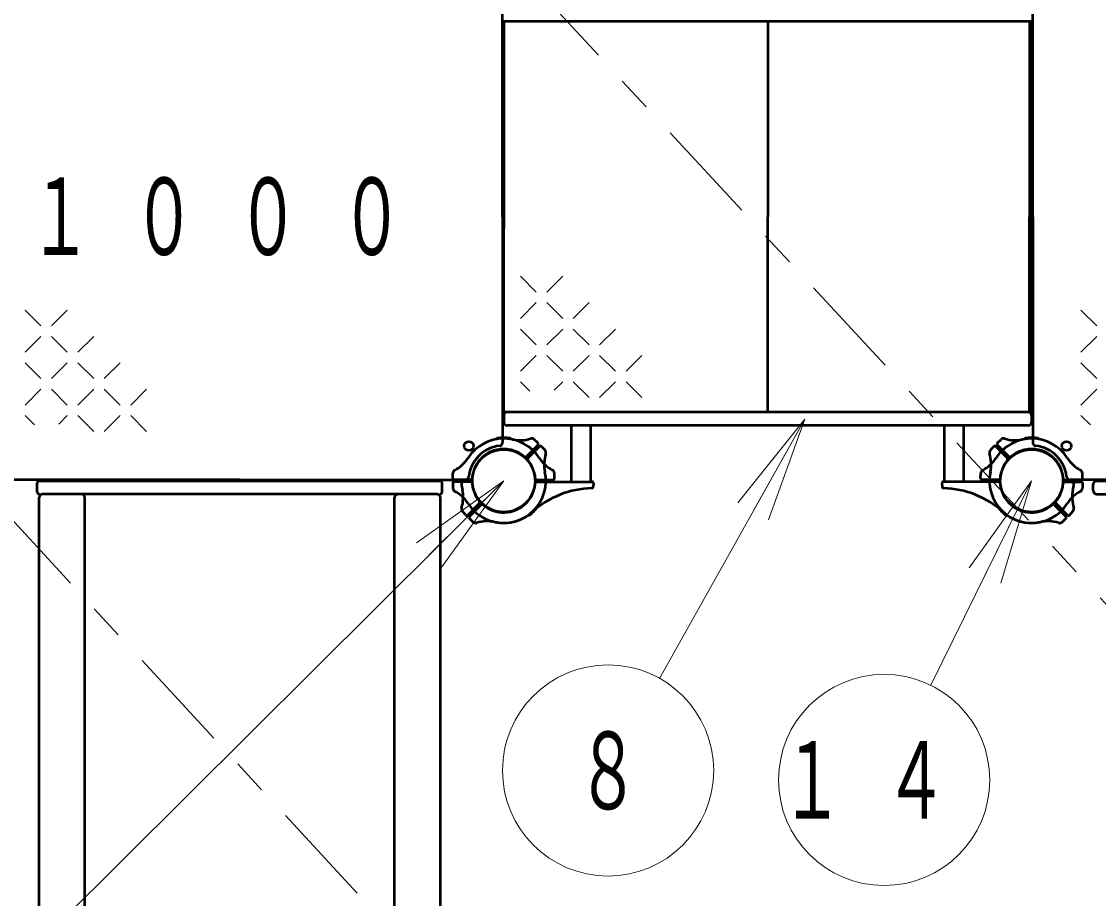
# Model space of a CAD drawing. Units: millimetres on the paper, scale 1:50. Extents: x -385 to 0, y -594 to 267.
# Drawn here: x -206.57 to -175.98, y 156.07 to 180.99 of the extents above; entities that cross this region are included whole.
import ezdxf
from ezdxf.enums import TextEntityAlignment as Align

# ---------------------------------------------------------------- set-up
doc = ezdxf.new("R2010")
doc.units = ezdxf.units.MM
doc.linetypes.add('USER2', pattern=[6, 3, -1, 1, -1])
doc.layers.add('LY_1', color=140, linetype='Continuous', lineweight=50)
doc.styles.add('ＭＳ ゴシック', font='')
doc.styles.get('ＭＳ ゴシック').set_extended_font_data('MS Gothic')

msp = doc.modelspace()

# ---------------------------------------------------------------- linework, layer by layer
at = {"layer": 'LY_1', "color": 7, "linetype": 'USER2', "lineweight": 13}
for p, q in [((-165.742, 153.598), (-192.875, 182.936)), ((-180.742, 138.598), (-207.875, 167.936))]:
    msp.add_line(p, q, dxfattribs=at)
at = {"layer": 'LY_1'}
for p, q in [((-192.905, 175.436), (-192.905, 181.844)), ((-177.845, 175.436), (-177.845, 181.844)), ((-177.875, 180.986), (-192.875, 180.986)), ((-192.875, 180.986), (-192.875, 175.108)), ((-185.375, 180.986), (-185.375, 175.436)), ((-177.939, 180.986), (-177.939, 175.436)), ((-177.875, 180.986), (-177.875, 175.436)), ((-192.875, 169.886), (-192.875, 175.764)), ((-192.905, 175.436), (-192.905, 169.029)), ((-185.375, 169.886), (-185.375, 175.436)), ((-177.939, 169.886), (-177.939, 175.436)), ((-177.875, 169.886), (-177.875, 175.436)), ((-177.845, 175.436), (-177.845, 169.029)), ((-177.875, 169.886), (-192.875, 169.886)), ((-192.875, 169.786), (-192.875, 169.606)), ((-177.875, 169.786), (-177.875, 169.606)), ((-177.975, 169.506), (-192.775, 169.506)), ((-190.947, 167.906), (-190.947, 169.506)), ((-190.403, 167.906), (-190.403, 169.506)), ((-180.347, 167.906), (-180.347, 169.506)), ((-179.803, 167.906), (-179.803, 169.506)), ((-193.075, 169.119), (-193.075, 169.123)), ((-192.675, 169.119), (-192.675, 169.123)), ((-192.234, 168.62), (-191.9, 168.953)), ((-192.191, 168.578), (-191.858, 168.911)), ((-191.901, 169.011), (-192.008, 169.11)), ((-191.8, 168.91), (-191.701, 168.804)), ((-178.95, 168.91), (-179.049, 168.804)), ((-178.559, 168.578), (-178.892, 168.911)), ((-178.517, 168.62), (-178.85, 168.953)), ((-178.849, 169.011), (-178.743, 169.11)), ((-178.075, 169.119), (-178.075, 169.123)), ((-177.675, 169.119), (-177.675, 169.123)), ((-194.324, 168.008), (-194.318, 168.165)), ((-191.427, 168.008), (-191.432, 168.153)), ((-179.324, 168.008), (-179.319, 168.153)), ((-176.427, 168.008), (-176.432, 168.165)), ((-200.375, 167.966), (-206.783, 167.966)), ((-206.125, 167.616), (-206.125, 167.876)), ((-206.065, 167.936), (-194.685, 167.936)), ((-200.375, 167.966), (-193.967, 167.966)), ((-194.625, 167.616), (-194.625, 167.876)), ((-194.324, 167.865), (-194.319, 167.719)), ((-193.813, 167.966), (-194.284, 167.966)), ((-193.813, 167.906), (-194.284, 167.906)), ((-191.938, 167.966), (-191.467, 167.966)), ((-191.938, 167.906), (-190.366, 167.906)), ((-190.326, 167.864), (-190.332, 167.759)), ((-180.424, 167.864), (-180.419, 167.759)), ((-178.813, 167.906), (-180.384, 167.906)), ((-178.813, 167.966), (-179.284, 167.966)), ((-176.938, 167.966), (-176.467, 167.966)), ((-176.938, 167.906), (-176.467, 167.906)), ((-170.375, 167.966), (-176.783, 167.966)), ((-176.427, 167.865), (-176.432, 167.719)), ((-176.125, 167.656), (-176.125, 167.836)), ((-176.025, 167.936), (-164.725, 167.936)), ((-206.075, 129.956), (-206.075, 167.456)), ((-194.775, 167.556), (-205.975, 167.556)), ((-204.775, 129.956), (-204.775, 167.456)), ((-195.975, 129.956), (-195.975, 167.456)), ((-194.675, 129.956), (-194.675, 167.456)), ((-176.025, 167.556), (-164.725, 167.556)), ((-193.95, 166.962), (-194.057, 167.077)), ((-193.559, 167.295), (-193.892, 166.961)), ((-193.517, 167.252), (-193.85, 166.919)), ((-191.897, 167.241), (-191.895, 167.239)), ((-178.853, 167.241), (-178.856, 167.239)), ((-177.234, 167.252), (-176.9, 166.919)), ((-177.191, 167.295), (-176.858, 166.961)), ((-176.8, 166.962), (-176.693, 167.077)), ((-193.849, 166.861), (-193.734, 166.754)), ((-192.18, 166.958), (-192.178, 166.956)), ((-178.57, 166.958), (-178.573, 166.956)), ((-176.901, 166.861), (-177.016, 166.754))]:
    msp.add_line(p, q, dxfattribs=at)
at = {"layer": 'LY_1', "color": 7, "lineweight": 13}
for p, q in [((-191.949, 173.298), (-192.399, 173.748)), ((-191.199, 173.748), (-191.649, 173.298)), ((-191.949, 172.998), (-192.399, 172.548)), ((-191.199, 172.548), (-191.649, 172.998)), ((-190.449, 172.998), (-190.899, 172.548)), ((-206.023, 172.338), (-206.473, 172.788)), ((-205.273, 172.788), (-205.723, 172.338)), ((-176.023, 172.338), (-176.473, 172.788)), ((-206.023, 172.038), (-206.473, 171.588)), ((-205.273, 171.588), (-205.723, 172.038)), ((-204.523, 172.038), (-204.973, 171.588)), ((-191.949, 171.798), (-192.399, 172.248)), ((-191.199, 172.248), (-191.649, 171.798)), ((-190.449, 171.798), (-190.899, 172.248)), ((-189.699, 172.248), (-190.149, 171.798)), ((-176.023, 172.038), (-176.473, 171.588)), ((-191.949, 171.498), (-192.399, 171.048)), ((-191.199, 171.048), (-191.649, 171.498)), ((-190.449, 171.498), (-190.899, 171.048)), ((-189.699, 171.048), (-190.149, 171.498)), ((-188.949, 171.498), (-189.399, 171.048)), ((-206.023, 170.838), (-206.473, 171.288)), ((-205.273, 171.288), (-205.723, 170.838)), ((-204.523, 170.838), (-204.973, 171.288)), ((-203.773, 171.288), (-204.223, 170.838)), ((-176.023, 170.838), (-176.473, 171.288)), ((-192.132, 170.481), (-192.399, 170.748)), ((-191.199, 170.748), (-191.439, 170.509)), ((-190.449, 170.298), (-190.899, 170.748)), ((-189.699, 170.748), (-190.149, 170.298)), ((-188.949, 170.298), (-189.399, 170.748)), ((-206.023, 170.538), (-206.473, 170.088)), ((-205.273, 170.088), (-205.723, 170.538)), ((-204.523, 170.538), (-204.973, 170.088)), ((-203.773, 170.088), (-204.223, 170.538)), ((-203.023, 170.538), (-203.473, 170.088)), ((-176.023, 170.538), (-176.473, 170.088)), ((-206.206, 169.521), (-206.473, 169.788)), ((-205.273, 169.788), (-205.513, 169.549)), ((-204.523, 169.338), (-204.973, 169.788)), ((-203.773, 169.788), (-204.223, 169.338)), ((-203.023, 169.338), (-203.473, 169.788)), ((-184.321, 169.686), (-188.444, 162.321)), ((-186.222, 167.313), (-184.321, 169.686)), ((-184.321, 169.686), (-185.786, 167.068)), ((-184.321, 169.686), (-185.35, 166.824)), ((-176.206, 169.521), (-176.473, 169.788)), ((-192.875, 167.936), (-208.107, 152.784)), ((-195.355, 166.175), (-192.875, 167.936)), ((-192.875, 167.936), (-195.002, 165.821)), ((-192.875, 167.936), (-194.649, 165.466)), ((-177.875, 167.936), (-180.739, 162.125)), ((-179.65, 165.466), (-177.875, 167.936)), ((-177.875, 167.936), (-179.201, 165.245)), ((-177.875, 167.936), (-178.753, 165.024))]:
    msp.add_line(p, q, dxfattribs=at)
at = {"layer": 'LY_1'}
for centre, radius in [((-193.865, 168.926), 0.13), ((-176.885, 168.926), 0.13), ((-192.875, 167.936), 0.891), ((-192.875, 167.936), 0.891), ((-177.875, 167.936), 0.891), ((-177.875, 167.936), 0.891)]:
    msp.add_circle(centre, radius, dxfattribs=at)
at = {"layer": 'LY_1', "color": 7, "lineweight": 13}
for centre in [(-189.909, 159.703), (-182.065, 159.434)]:
    msp.add_circle(centre, 3, dxfattribs=at)
at = {"layer": 'LY_1'}
for centre, radius, start, end in [((-192.775, 169.786), 0.1, 90, 180), ((-177.975, 169.786), 0.1, 360, 90), ((-192.775, 169.606), 0.1, 180, 270), ((-177.975, 169.606), 0.1, 270, 360), ((-192.875, 167.936), 1.2, 90, 147.2728), ((-192.875, 167.936), 1, 96.7872, 173.2128), ((-193.055, 169.123), 0.02, 98.6269, 180), ((-192.875, 167.936), 1.22, 90, 98.6269), ((-193.005, 169.029), 0.1, 276.7872, 0), ((-192.875, 167.936), 1.2, 77.7272, 91.4325), ((-192.875, 167.936), 1.22, 81.3731, 90), ((-192.875, 167.936), 1.2, 32.7272, 90), ((-192.695, 169.123), 0.02, 0, 81.3731), ((-192.408, 170.086), 1, 257.7272, 287.5412), ((-192.076, 169.037), 0.1, 47, 107.5412), ((-191.929, 168.982), 0.04, 315, 47), ((-191.83, 168.883), 0.04, 43, 135), ((-178.921, 168.883), 0.04, 45, 137), ((-177.875, 167.936), 1.2, 90, 147.2728), ((-178.822, 168.982), 0.04, 133, 225), ((-178.674, 169.037), 0.1, 72.4588, 133), ((-178.343, 170.086), 1, 252.4588, 282.2728), ((-177.875, 167.936), 1.2, 88.5675, 102.2728), ((-178.055, 169.123), 0.02, 98.6269, 180), ((-177.875, 167.936), 1.22, 90, 98.6269), ((-177.875, 167.936), 1.22, 81.3731, 90), ((-177.875, 167.936), 1.2, 32.7272, 90), ((-177.745, 169.029), 0.1, 180, 263.2128), ((-177.875, 167.936), 1, 6.7872, 83.2128), ((-177.695, 169.123), 0.02, 0, 81.3731), ((-192.875, 167.936), 0.9, 90, 175.7293), ((-192.875, 167.936), 0.9, 49.2707, 135), ((-192.875, 167.936), 0.9, 4.2707, 90), ((-192.262, 168.649), 0.04, 229.2707, 315), ((-190.725, 168.404), 1, 162.4588, 192.2728), ((-191.774, 168.735), 0.1, 342.4588, 43), ((-178.976, 168.735), 0.1, 137, 197.5412), ((-180.025, 168.404), 1, 347.7272, 17.5412), ((-177.875, 167.936), 0.9, 90, 175.7293), ((-178.489, 168.649), 0.04, 225, 310.7293), ((-177.875, 167.936), 0.9, 45, 130.7293), ((-177.875, 167.936), 0.9, 4.2707, 90), ((-194.726, 169.126), 1, 297.4588, 327.2728), ((-192.875, 167.936), 0.9, 135, 220.7293), ((-192.875, 167.936), 0.9, 315, 40.7293), ((-192.163, 168.55), 0.04, 135, 220.7293), ((-191.024, 169.126), 1, 212.7272, 242.5412), ((-179.726, 169.126), 1, 297.4588, 327.2728), ((-177.875, 167.936), 0.9, 139.2707, 225), ((-178.588, 168.55), 0.04, 319.2707, 45), ((-177.875, 167.936), 0.9, 319.2707, 45), ((-176.024, 169.126), 1, 212.7272, 242.5412), ((-194.284, 168.006), 0.04, 178, 270), ((-194.219, 168.15), 0.1, 117.4588, 178), ((-193.967, 168.066), 0.1, 270, 353.2128), ((-193.813, 168.006), 0.04, 270, 355.7293), ((-192.875, 167.936), 1.2, 315, 12.2728), ((-191.938, 168.006), 0.04, 184.2707, 270), ((-191.532, 168.15), 0.1, 2, 62.5412), ((-191.467, 168.006), 0.04, 270, 2), ((-179.284, 168.006), 0.04, 178, 270), ((-179.219, 168.15), 0.1, 117.4588, 178), ((-177.875, 167.936), 1.2, 167.7272, 225), ((-178.813, 168.006), 0.04, 270, 355.7293), ((-176.938, 168.006), 0.04, 184.2707, 270), ((-176.783, 168.066), 0.1, 186.7872, 270), ((-176.532, 168.15), 0.1, 2, 62.5412), ((-176.467, 168.006), 0.04, 270, 2), ((-206.065, 167.876), 0.06, 90, 180), ((-194.685, 167.876), 0.06, 0, 90), ((-194.284, 167.866), 0.04, 90, 182), ((-194.219, 167.723), 0.1, 182, 242.5412), ((-194.219, 167.723), 0.1, 182, 242.5412), ((-192.875, 167.936), 1.2, 178.5675, 192.2728), ((-195.025, 167.469), 1, 342.4588, 12.2728), ((-193.813, 167.866), 0.04, 4.2707, 90), ((-192.875, 167.936), 0.9, 184.2707, 270), ((-192.875, 167.936), 0.9, 270, 355.7293), ((-190.322, 165.122), 2.6, 91.0841, 132.2172), ((-191.938, 167.866), 0.04, 90, 175.7293), ((-190.372, 167.761), 0.04, 271.0842, 357), ((-190.366, 167.866), 0.04, 357, 90), ((-180.384, 167.866), 0.04, 90, 183), ((-180.379, 167.761), 0.04, 183, 268.9158), ((-180.429, 165.122), 2.6, 47.7828, 88.9159), ((-178.813, 167.866), 0.04, 4.2707, 90), ((-177.875, 167.936), 0.9, 184.2707, 270), ((-177.875, 167.936), 0.9, 270, 355.7293), ((-176.938, 167.866), 0.04, 90, 175.7293), ((-175.725, 167.469), 1, 167.7272, 197.5412), ((-177.875, 167.936), 1.2, 347.7272, 1.4325), ((-176.532, 167.723), 0.1, 297.4588, 358), ((-176.532, 167.723), 0.1, 297.4588, 358), ((-176.467, 167.866), 0.04, 358, 90), ((-176.025, 167.836), 0.1, 90, 180), ((-206.065, 167.616), 0.06, 180, 270), ((-205.975, 167.456), 0.1, 90, 180), ((-204.875, 167.456), 0.1, 0, 90), ((-195.875, 167.456), 0.1, 90, 180), ((-194.775, 167.456), 0.1, 0, 90), ((-194.685, 167.616), 0.06, 270, 0), ((-194.726, 166.747), 1, 32.7272, 62.5412), ((-176.024, 166.747), 1, 117.4588, 147.2728), ((-176.025, 167.656), 0.1, 180, 270), ((-193.976, 167.137), 0.1, 162.4588, 223), ((-192.875, 167.936), 1.2, 212.7272, 270), ((-193.588, 167.323), 0.04, 315, 40.7293), ((-193.489, 167.224), 0.04, 49.2707, 135), ((-192.875, 167.936), 0.9, 229.2707, 315), ((-192.875, 167.936), 1.2, 257.7272, 315), ((-192.875, 167.936), 1.22, 306.3731, 315), ((-192.875, 167.936), 1.22, 315, 323.6269), ((-191.909, 167.225), 0.02, 323.6269, 45), ((-178.841, 167.225), 0.02, 135, 216.3731), ((-177.875, 167.936), 1.22, 216.3731, 225), ((-177.875, 167.936), 1.22, 225, 233.6269), ((-177.875, 167.936), 1.2, 225, 282.2728), ((-177.875, 167.936), 0.9, 225, 310.7293), ((-177.875, 167.936), 1.2, 270, 327.2728), ((-177.262, 167.224), 0.04, 45, 130.7293), ((-177.163, 167.323), 0.04, 139.2707, 225), ((-176.774, 167.137), 0.1, 317, 17.5412), ((-193.921, 166.99), 0.04, 223, 315), ((-193.822, 166.891), 0.04, 135, 227), ((-193.674, 166.835), 0.1, 227, 287.5412), ((-193.343, 165.786), 1, 77.7272, 107.5412), ((-192.875, 167.936), 1.2, 270, 312.2172), ((-192.164, 166.97), 0.02, 225, 306.3731), ((-177.875, 167.936), 1.2, 227.7828, 270), ((-178.587, 166.97), 0.02, 233.6269, 315), ((-177.408, 165.786), 1, 72.4588, 102.2728), ((-177.076, 166.835), 0.1, 252.4588, 313), ((-176.929, 166.891), 0.04, 313, 45), ((-176.83, 166.99), 0.04, 225, 317)]:
    msp.add_arc(centre, radius, start, end, dxfattribs=at)

# ---------------------------------------------------------------- texts
at = {"layer": 'LY_1', "color": 7, "style": 'ＭＳ ゴシック', "width": 0.6}
msp.add_text('８', height=2.199, dxfattribs=at).set_placement((-189.909, 159.703), align=Align.MIDDLE_CENTER)
at = {"layer": 'LY_1', "color": 7, "char_height": 2.199, "style": 'ＭＳ ゴシック'}
for s, insert, attachment_point in [('\\T1.64;\\W0.6;１０００', (-206.375, 175.436), 4), ('\\T1.64;\\W0.6;１４', (-182.065, 159.434), 5)]:
    msp.add_mtext(s, dxfattribs=dict(at, insert=insert, attachment_point=attachment_point))

doc.saveas('drawing.dxf')
